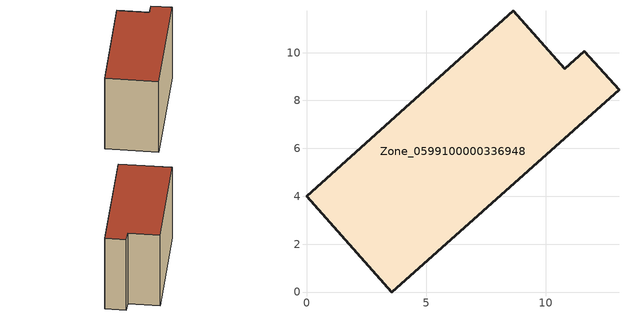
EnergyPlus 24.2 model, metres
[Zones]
Zone_0599100000336948
 floor ground (C_G): 3.57,0 0,4 8.63,11.74 10.79,9.32 11.61,10.06 13.05,8.45 z0
 wall outside (C_F): 3.57,0 13.05,8.45 11.61,10.06 10.79,9.32 8.63,11.74 0,4 3.57,0 z0:8.46
 roof outside (C_R): 0,4 3.57,0 13.05,8.45 11.61,10.06 10.79,9.32 8.63,11.74 z8.46
[BUILDING]
Pand.0599100000336948: North Axis=0; Terrain=City; Loads Convergence Tolerance Value=0.04; Temperature Convergence Tolerance Value=0.4; Solar Distribution=FullExterior; Maximum Number of Warmup Days=25; Minimum Number of Warmup Days=1
[Site:Location]
Rotterdam.The.Hague.AP_ZH_NLD Design_Conditions: Latitude=51.96; Longitude=4.45; Time Zone=1; Elevation=-4.5
[SITE:GROUNDTEMPERATURE:BUILDINGSURFACE]
18, 18, 18, 18, 18, 18, 18, 18, 18, 18, 18, 18
[MATERIAL] Thermal Absorptance=0.9; Solar Absorptance=0.7; Visible Absorptance=0.7
Name | Roughness | Thickness | Conductivity | Density | Specific Heat
G.TI.1975-1991 | MediumSmooth | 0.15 | 0.288461 | 540 | 1210
F.TI.1975-1991 | Rough | 0.3 | 0.230769 | 1920 | 840
R.TI.1975-1991 | MediumRough | 0.2 | 0.153846 | 1500 | 1000
[CONSTRUCTION]
C_G: G.TI.1975-1991
C_F: F.TI.1975-1991
C_R: R.TI.1975-1991
[ZONE]
Zone_0599100000336948: Type=1; Multiplier=1; Ceiling Height=Autocalculate; Volume=Autocalculate; Floor Area=autocalculate; Part of Total Floor Area=Yes
[ZONEINFILTRATION:DESIGNFLOWRATE]
Infil_Zone_0599100000336948: Zone or ZoneList or Space or SpaceList=Zone_0599100000336948; Schedule=AlwaysOn; Design Flow Rate Calculation Method=Flow/Area; Flow Rate per Floor Area=0.003; Constant Term Coefficient=1; Temperature Term Coefficient=0; Velocity Term Coefficient=0; Velocity Squared Term Coefficient=0
[HVACTEMPLATE:ZONE:IDEALLOADSAIRSYSTEM]
Zone_0599100000336948: Maximum Heating Supply Air Temperature=50; Minimum Cooling Supply Air Temperature=13; Maximum Heating Supply Air Humidity Ratio=0.0156; Minimum Cooling Supply Air Humidity Ratio=0.0077; Heating Limit=NoLimit; Cooling Limit=NoLimit; Dehumidification Control Type=ConstantSensibleHeatRatio; Cooling Sensible Heat Ratio=0.7; Dehumidification Setpoint=60; Humidification Control Type=None; Humidification Setpoint=30; Outdoor Air Method=None; Outdoor Air Flow Rate per Person=0.00944; Outdoor Air Flow Rate per Zone Floor Area=0; Outdoor Air Flow Rate per Zone=0; Demand Controlled Ventilation Type=None; Outdoor Air Economizer Type=NoEconomizer; Heat Recovery Type=None; Sensible Heat Recovery Effectiveness=0.7; Latent Heat Recovery Effectiveness=0.65
[ZONECONTROL:THERMOSTAT]
ThermostatControl_Zone_0599100000336948: Zone or ZoneList=Zone_0599100000336948; Control Type Schedule=DualSetpointControlType; Control 1=Thermostat_Zone_0599100000336948; Temperature Difference Between Cutout And Setpoint=0
[THERMOSTATSETPOINT:DUALSETPOINT]
Thermostat_Zone_0599100000336948: Heating Setpoint Temperature Schedule=HeatingSetpoint_Zone_0599100000336948; Cooling Setpoint Temperature Schedule=CoolingSetpoint_Zone_0599100000336948
[SCHEDULE:COMPACT]
HeatingSetpoint_Zone_0599100000336948: Through: 12/31, For: AllDays, Until: 24:00, 21
CoolingSetpoint_Zone_0599100000336948: Through: 12/31, For: AllDays, Until: 24:00, 24
DualSetpointControlType: Through: 12/31, For: AllDays, Until: 24:00, 4
AlwaysOn: Through: 12/31, For: AllDays, Until: 24:00, 1
